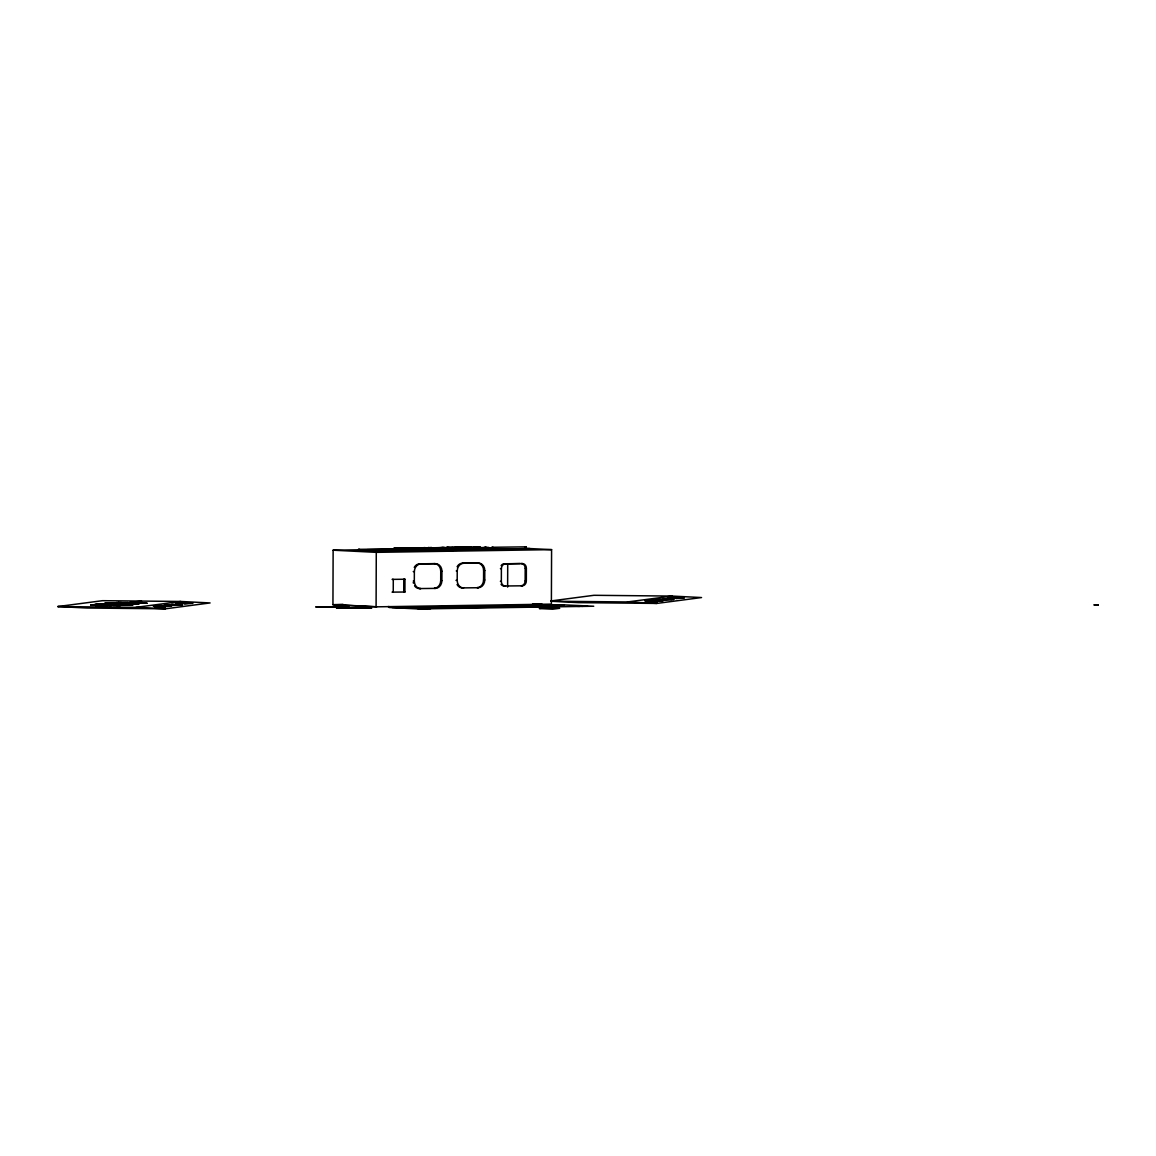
<?xml version="1.0" encoding="UTF-8"?>
<svg xmlns="http://www.w3.org/2000/svg" width="1156" height="1156" viewBox="0 0 1156 1156"><rect width="100%" height="100%" fill="white"/><g stroke="black" fill="none" stroke-linecap="round" stroke-linejoin="round"><path stroke-width="1.5" d="M524.622 548.291L551.585 549.635L551.383 604.126L376.09 606.842L332.942 604.689L333.13 550.198L358.172 549.808M392.737 548.912L358.505 549.36L358.49 551.181L359.632 551.239L392.722 550.718L392.737 548.912L391.595 548.854L391.595 550.661M359.632 551.239L359.632 549.418L358.505 549.36M376.09 606.842L376.278 552.351L333.13 550.198M395.569 548.262L395.049 550.155L393.95 550.126L394.08 548.204L398.228 548.291L398.069 550.126L397.635 548.291L395.323 548.219M394.023 550.126L394.08 548.204M394.601 550.213L394.398 548.262M397.447 548.276L397.433 550.097M400.034 550.169L397.823 550.14L397.924 548.262M400.106 550.357C398.083 551.166 398.589 547.713 397.635 548.291M403.863 550.343C401.623 551.846 395.916 548.84 400.106 548.536M406.796 548.667L410.322 548.999L400.279 548.797L400.279 550.646L399.282 550.617C398.748 546.658 411.377 549.75 409.773 548.695C401.074 548.233 413.588 548.378 409.715 548.58M399.716 550.169L399.716 548.349L397.866 548.334L412.215 548.06L411.536 550.762L411.724 548.132L414.44 547.987M399.947 550.111L399.947 548.291C404.441 547.221 405.915 551.571 400.511 550.357M400.092 550.646L399.716 548.349M399.282 550.617L400.915 550.588L401.074 548.753M394.384 550.083L401.276 550.083L401.291 548.276M400.251 550.574L401.479 550.588L401.522 548.276M401.479 550.588L402.62 550.646L402.216 548.421L405.669 548.508L400.525 548.536M401.074 550.574C403.617 551.152 402.057 545.43 401.276 550.083M402.172 550.603L402.779 548.45M402.461 550.545L402.895 548.204M412.215 548.06L410.207 548.031L410.134 550.646L403.473 550.545L403.487 548.247M416.724 548.204L407.476 548.175L407.273 550.632L404.412 550.357L404.383 548.016L399.701 548.089L404.311 548.334L403.791 550.256L405.669 550.328L402.808 550.357M404.297 550.14L404.123 548.031L402.591 548.117M404.73 550.27L404.73 548.45M405.583 548.204L405.626 550.603L404.932 548.753M404.918 592.017L404.961 579.243L403.791 579.185L403.747 591.944L404.918 592.017L392.072 592.132L393.242 592.19L393.286 579.431L392.115 579.373L404.961 579.243M405.308 550.357L405.424 548.522M410.438 550.82C406.031 552.38 404.773 546.904 409.571 548.031C414.397 550.01 404.455 552.929 405.958 548.854M406.522 548.421L406.406 550.632M406.768 550.429L406.898 548.392L406.984 550.256L410.929 550.545L410.655 548.247L410.004 550.588L410.496 548.06M407.663 550.718L407.765 547.987L407.779 550.718M407.924 550.343L407.952 548.175L409.47 548.247M400.438 549.967L412.172 549.88L406.233 549.996L408.169 550.068L408.4 548.016M406.926 549.996L408.632 549.981L408.502 548.161M408.747 550.603C409.759 544.635 407.562 551.455 410.64 550.429M409.21 550.386L409.354 548.291L413.212 548.204L413.01 550.357L408.964 550.155L412.721 550.097M409.412 550.82L409.571 548.031M409.585 550.487L409.166 548.089M427.98 550.184L431.015 550.14L411.175 550.097L411.059 548.247L413.342 548.117M411.449 550.762L410.842 548.262M411.897 550.747C409.354 547.583 415.004 549.505 413.357 548.681M412.259 550.256L412.374 548.204M412.692 550.314L412.721 548.291L410.669 548.32M412.056 550.747L412.851 550.747L412.894 548.291L416.507 547.958M414.701 548.06L413.588 550.617L413.689 548.204L414.542 548.233L414.657 550.617L420.798 550.372L420.885 548.305L423.327 548.681L412.071 548.927M410.38 548.392L408.964 548.334L413.993 548.594L413.834 550.502L413.877 547.944M413.024 550.357L413.978 550.415L414.123 548.276M419.556 588.563L420.726 588.621A7.63 6.43 -87.1 0 1 414.325 581.092L414.354 571.642A7.63 6.43 -87.1 0 1 420.813 563.911L435.509 563.695A7.63 6.43 -87.1 0 1 441.924 571.223L441.881 580.659A7.63 6.43 -87.1 0 1 435.422 588.39L419.556 588.563A7.63 6.43 -87.1 0 1 414.57 585.817M430.841 550.516L426.925 550.473L427.908 547.857C431.015 546.875 437.719 548.565 432.257 550.69C427.489 550.733 422.793 550.545 418.024 550.415C408.169 549.534 420.755 546.615 415.683 550.502M413.371 550.487L414.903 550.487L414.701 548.204M415.293 550.646L415.221 548.074M416.709 550.01L415.423 549.938L415.452 547.886L423.226 547.756L423.327 550.502L412.851 550.747M429.757 549.851L415.741 549.707L415.741 547.886M416.319 550.704L416.203 548.522M416.565 550.646C416.059 547.785 418.486 548.435 415.12 548.276M416.724 550.733L416.926 548.638M416.189 550.473L417.027 547.93L415.813 548.132M422.431 550.661C425.697 546.427 415.004 548.71 420.567 548.19C422.793 552.265 414.397 551.311 417.388 548.002M416.594 550.27L417.489 548.276L419.05 548.349M417.75 550.718C416.752 546.528 420.466 547.337 419.122 550.675M417.865 550.097L417.648 547.973M416.897 550.531L418.067 550.559L418.14 548.002L423.125 547.756M418.299 550.097L418.588 548.045M417.157 550.531L418.674 550.559L418.602 547.987L417.027 548.247M416.594 548.45C423.804 548.58 417.056 547.857 420.524 550.791M419.657 550.632L419.512 548.58M419.96 550.762L420.452 548.681L418.891 548.825M420.394 550.791L420.206 547.8L418.934 547.771M421.853 549.996L421.145 547.785M419.614 549.981L428.168 550.27L421.391 550.155L421.405 548.334L422.807 548.421L422.359 550.357M421.463 550.603C420.22 545.155 433.327 549.086 418.602 547.987M421.752 550.184L421.868 548.175M422.186 550.646L422.012 547.857M422.807 550.545L422.619 547.944L421.478 547.872M423.327 550.502L422.995 547.756M423.11 550.357L423.486 547.944M426.723 548.594L425.986 550.661L423.905 550.733L423.963 548.681L433.934 548.898L424.469 548.132L429.772 548.031M424.498 550.559L424.411 548.508L422.316 548.32L428.168 548.45L424.411 548.508M424.946 550.256L425.74 548.378L417.75 548.233M425.22 550.574L425.105 548.522M426.376 550.4L425.581 548.493L432.604 548.435L430.35 548.493M426.867 550.661C426.174 543.927 428.587 555.415 426.304 548.363M430.35 550.314C436.722 549.187 424.281 551.874 426.665 548.334M427.315 550.675C428.717 541.991 430.942 554.056 423.833 550.487M427.547 550.675L427.604 547.886L425.928 547.843M432.864 548.132C432.922 548.652 435.696 547.193 433.876 550.718C431.333 551.383 425.018 550.574 428.934 547.814M428.182 550.675C427.778 546.586 426.68 548.363 431.116 547.987C431.911 545.357 427.301 553.84 428.471 548.233C427.922 548.941 433.529 546.224 429.873 550.704M431.723 550.545L428.804 550.27L428.703 548.103M428.992 550.516L429.31 548.161M429.7 550.111L429.772 547.901L445.277 548.19M431.535 549.794L430.148 549.721L430.148 547.901M430.451 550.502L430.35 547.93M430.639 550.184L430.726 547.901M430.87 550.661L431.029 547.973L432.792 548.247M431.101 550.69L431.824 547.987M429.613 550.314C433.659 551.022 432.272 549.114 431.694 547.944M436.592 549.981C435.971 549.23 432.33 552.091 431.679 547.93M432.358 550.285L434.15 550.4L431.809 550.415L431.795 548.464L434.165 548.58L432.358 548.464M432.532 550.299L432.532 548.479M433.688 550.429L433.688 548.609M436.361 550.039L435.971 547.872L443.355 547.554L433.486 547.785L434.829 547.828L434.251 550.646L434.223 547.814L435.725 547.843M434.251 550.646L434.468 547.828M436.982 549.953C433.702 551.036 436.13 546.542 432.503 548.016M435.321 549.953C432.214 546.933 439.02 548.276 435.985 547.857M428.847 549.779C424.454 549.346 439.323 551.239 435.133 548.016M437.893 548.349L434.887 548.522L440.407 548.681L440.32 550.502L435.696 550.328L435.826 547.814M439.323 547.713L437.662 547.756L437.575 550.458L436.159 550.4L436.274 547.742L458.079 548.219M438.904 549.721C443.875 551.6 435.812 543.985 438.312 550.458C433.832 551.383 440.494 546.412 435.321 548.132M436.477 550.516L437.575 548.175L452.039 548.276L439.222 547.814M438.861 550.242L445.262 550.01L437.445 550.328C435.798 547.279 443.239 548.782 439.164 547.987M435.899 549.981L437.792 550.054L438.5 547.698L438.529 550.256M438.312 550.473L438.413 548.291M442.806 549.981C436.852 550.617 439.555 549.172 439.425 547.814M439.511 550.039L439.569 547.901L440.638 548.031M435.422 588.39L434.251 588.332A7.63 6.43 -87.1 0 0 440.711 580.601L440.739 571.165A7.63 6.43 -87.1 0 0 434.338 563.622L419.642 563.853A7.63 6.43 -87.1 0 0 414.253 567.394M439.15 549.808C439.887 551.311 443.832 546.976 441.159 548.276M441.187 550.155L441.187 548.349L438.543 548.435M441.867 550.227C442.95 545.935 440.971 552.915 446.606 550.328C448.889 550.4 447.762 550.256 446.144 550.372C454.756 545.748 440.927 548.464 443.297 547.568M447.805 550.386C437.271 551.253 452.227 545.704 439.742 547.901M443.875 550.328L443.846 548.392L441.187 548.421M443.095 550.184L445.696 550.328C439.453 548.912 451.447 547.915 446.418 548.551M444.757 550.299L444.352 548.493L447.82 548.58M444.569 550.357L444.641 548.479L447.921 548.536M446.91 550.328L446.924 547.554L450.161 547.8M447.025 550.328L446.967 547.539M447.256 550.314L447.343 547.482L452.834 547.554M447.488 550.386L447.43 547.958L448.658 547.973M447.907 550.357L447.907 547.756L448.138 550.357M473.657 548.002C481.517 547.987 471.229 548.233 463.758 547.612C477.327 549.273 464.365 550.4 458.73 550.054C455.58 549.143 448.282 552.207 449.077 547.51L451.071 547.51M448.022 550.097C453.383 552.366 453.99 543.45 450.363 549.779L443.658 549.75L450.883 549.938L448.976 549.953M456.967 550.01L450.58 550.14L450.305 547.915L450.291 549.736L455.478 549.996L453.875 550.025M451.013 549.953L450.508 547.785M475.521 548.132L483.656 548.146L451.042 547.655L451.071 550.198L451.548 548.204M451.201 550.213L451.505 547.857L457.935 547.93M451.75 550.111C453.109 544.259 465.348 551.499 453.557 550.14M455.32 550.184C452.993 550.805 450.609 549.447 453.614 548.247M454.322 550.14L454.322 548.32L448.022 548.276M462.429 587.898L463.599 587.956A7.63 6.43 -87.1 0 1 457.198 580.428L457.227 570.977A7.63 6.43 -87.1 0 1 463.686 563.247L478.382 563.03A7.63 6.43 -87.1 0 1 484.783 570.558L484.754 579.994A7.63 6.43 -87.1 0 1 478.295 587.725L462.429 587.898A7.63 6.43 -87.1 0 1 457.054 584.517M457.126 550.01L459.264 550.068C457.675 547.453 463.296 547.034 461.721 549.924M459.524 548.956L459.597 547.135L456.75 547.178L473.44 547.626L469.524 547.583M459.828 548.956L459.842 547.135L458.397 547.149M459.351 549.924L461.36 549.909L461.186 547.987M462.848 549.938L462.689 548.117L457.126 548.19M463.166 549.953L462.848 548.117M468.093 548.132L468.093 549.953C462.068 551.369 462.906 546.427 468.541 548.146C469.741 550.805 464.987 549.909 469.553 549.996M463.527 549.953L462.848 547.901L463.57 547.915M456.288 549.664L464.091 549.924L463.18 548.132M465.377 549.924C465.926 546.094 450.219 548.753 459.756 547.626M467.299 550.025L467.299 548.204L469.553 548.175M480.13 549.924L480.434 548.117L480.491 549.924L470.622 550.025L470.709 548.219L475.391 548.132M471.012 549.996L471.735 548.175M470.622 550.025L471.489 549.967L471.431 548.146M463.758 549.664L462.834 549.707L471.836 549.909L471.836 548.089L473.772 547.958M471.937 549.981L473.093 549.953L472.876 547.958M480.043 549.895C490.664 549.664 468.7 551.181 474.032 547.93M473.425 549.924L473.223 548.103M475.665 548.97C473.96 546.08 479.379 547.785 475.766 547.164M477.833 549.953L477.804 548.103L479.697 548.074M478.122 549.967L478.122 548.161M478.338 549.981L478.338 548.161M478.714 549.953L478.671 548.074M479.278 549.924L479.278 548.117M483.078 549.981L483.078 548.161M483.324 550.025L483.526 548.132M478.295 587.725L477.125 587.667A7.63 6.43 -87.1 0 0 483.569 579.936L483.613 570.5A7.63 6.43 -87.1 0 0 477.211 562.972L462.501 563.189A7.63 6.43 -87.1 0 0 457.111 566.729M487.081 547.554C485.072 546.355 482.11 549.432 484.581 549.794M484.436 549.779L484.581 547.987L478.974 547.742M483.916 549.432C485.636 549.562 486.127 546.297 483.988 547.641M485.563 547.655L486.69 547.684L486.69 549.505L485.563 549.476L485.419 547.496L489.219 547.641L489.219 549.447L485.231 549.317L485.491 547.496L481.532 547.756L484.162 547.93M485.795 549.302L485.795 547.496M486.546 547.669L486.127 549.476L486.17 547.539M488.815 549.447L488.829 547.626M489.219 549.447L488.872 547.597L487.384 547.554M526.226 546.846L491.994 547.294L491.994 549.114L526.226 548.652L526.226 546.846L525.099 546.788M493.121 549.172L493.135 547.352L491.994 547.294M504.175 586.005L505.345 586.063A4.768 4.017 -87.1 0 1 501.343 581.352L501.386 568.68A4.768 4.017 -87.1 0 1 505.418 563.853L522.368 563.593A4.768 4.017 -87.1 0 1 526.37 568.304L526.327 580.962A4.768 4.017 -87.1 0 1 522.281 585.803L504.175 586.005A4.768 4.017 -87.1 0 1 501.054 584.286M507.629 587.075L507.715 563.969M522.281 585.803L521.11 585.745A4.768 4.017 -87.1 0 0 525.156 580.904L525.2 568.246A4.768 4.017 -87.1 0 0 521.544 563.55L522.368 563.593M137.261 603.562L138.662 603.446L131.871 603.215M472.992 549.924L474.466 549.866L468.007 549.707M115.73 603.533L123.302 603.504M115.976 604.155L132.998 603.952M124.949 604.877L131.437 604.761L103.028 604.863L111.915 604.718M122.955 603.764L105.109 602.912L117.233 602.811M125.542 604.646L116.785 603.692L118.548 604.415M104.387 604.285L116.481 603.62M465.492 548.016L463.599 547.944M129.414 604.472L131.957 604.516L115.181 605.094M98.404 604.906L102.841 604.863L100.269 604.834M108.028 605.152L90.703 605.079L103.202 605.108M408.111 548.219L406.291 548.19M451.375 547.482L458.368 547.323M472.631 547.857L474.292 547.742L471.576 547.525M119.53 603.302L121.886 603.475L107.71 603.114M436.708 550.285C437.243 550.039 433.009 550.531 438.24 550.328M114.834 602.984L120.86 603.345M484.537 549.432L485.448 549.317M121.264 603.909L109.314 602.767L110.297 602.811M120.137 603.302L118.36 603.259L139.009 603.981L125.065 603.316M473.266 549.924L474.336 549.866M462.689 547.525L460.088 547.669L463.137 547.843M130.137 604.588L127.218 604.978L132.55 604.285M439.092 549.534L437.951 549.476L439.815 549.779L425.914 549.707L427.373 549.678M105.933 602.84L107.465 603.013M106.655 602.926L108.91 602.926M107.739 603.865L104.95 603.707L123.822 604.415L120.918 604.285L122.088 604.357M92.74 604.805L96.107 604.891L91.555 604.848M110.817 603.88L99.893 604.082L104.17 604.082M448.904 549.664L446.924 549.375M108.303 605.123C118.447 605.498 98.708 604.819 103.737 604.776M116.236 603.446L124.79 603.201L117.609 602.883M118.663 605.195L116.958 605.137L124.429 604.877M115.976 603.678L117.594 603.822L110.846 603.085M119.241 603.938L120.672 603.851L119.791 603.865M440.985 550.155L442.719 549.996M122.55 602.984L124.154 602.941M471.504 547.641L457.371 547.409L461.793 547.453M108.346 604.559L110.398 604.14L103.318 604.602M138.055 602.97L124.371 603.172L137.795 603.042M111.857 603.62L106.641 603.374L116.395 603.316M130.614 603.967L133.894 604.27L123.837 604.313L130.686 604.328M128.88 604.559L122.825 604.01L132.926 604.227M123.981 604.039L129.284 604.198M121.886 602.637L138.359 603.186L126.611 603.244M108.693 603.649L107.407 603.837L111.352 603.591L105.528 603.909M424.96 548.435C420.524 550.617 427.792 550.285 423.862 550.083M109.473 603.764L107.898 603.432L110.456 603.36M467.79 547.756L466.273 547.742L472.24 547.727M556.614 606.091L425.74 608.331M440.624 547.641L439.367 547.944M478.454 547.742L473.685 547.669L480.029 547.944M121.828 603.837L123.706 603.822L122.681 603.909M116.034 603.143L118.447 603.013M415.423 549.938L417.374 549.808M103.52 604.805L99.748 604.212L100.514 604.14M96.107 604.631L99.127 604.704M406.695 548.623L403.747 548.536M432.749 549.721L438.962 550.01L438.124 550.155M471.041 548.06C466.547 548.002 453.629 547.106 470.897 547.93M453.282 547.38L456.996 547.221M408.689 550.227L416.507 549.779M112.912 603.418C108.707 603.967 117.247 603.201 110.803 603.114M427.084 548.638L431.911 548.623M95.962 605.123L101.107 604.993M440.393 548.32L441.086 548.305M538.739 604.082L536.384 604.024L541.918 604.024M641.089 603.157L649.094 602.955M126.885 603.36L129.197 604.212L125.715 604.212M132.492 602.695L127.94 602.926L129.27 602.941M128.836 603.894L130.397 603.894M427.431 550.025L431.405 550.184M107.19 603.865L105.124 604.155L114.69 604.227L105.745 604.14M137.029 602.738L132.203 602.594L134.183 602.695M95.486 605.065L92.191 605.108M123.157 604.949L113.172 604.082M121.828 604.01L121.091 604.039M110.268 605.094L117.854 604.891C104.849 604.27 122.29 605.123 118.36 605.05M119.487 604.834L109.04 604.429M57.8 606.553L102.494 600.687L180.726 601.467L210.089 602.941L165.395 608.807L87.162 608.027L57.8 606.553L136.018 607.348L165.395 608.807M100.745 605.065L106.627 605.152M130.05 602.276L141.523 601.236M106.511 605.657L98.072 606.77L107.494 605.701L96.02 606.741L96.988 606.799M128.157 603.157L124.27 602.897M132.998 603.562L136.654 603.475L135.541 603.259M136.018 607.348L180.726 601.467M158.097 607.117L155.121 607.507L164.976 607.464L157.635 607.175M160.337 607.767L164.976 607.464M551.051 600.932L593.953 595.297L672.185 596.077L701.548 597.551L656.839 603.418L578.621 602.637L550.979 601.25M551.036 601.192L627.477 601.958L672.185 596.077M649.556 601.727L646.58 602.117L656.435 602.059L649.08 601.785M651.796 602.377L656.435 602.059M654.209 603.288L657.085 602.912L646.594 602.84M479.596 547.51L476.633 547.467L480.737 547.453L466.634 547.323L467.371 547.294M107.479 603.143L106.063 603.519M114.617 603.721L115.947 603.562L112.898 603.663M408.502 549.967L406.464 549.996M137.029 602.912L141.812 602.97L131.712 602.608M130.368 603.735L129.66 603.837L133.532 603.909L129.833 603.605M448.311 547.93L445.248 548.031M468.31 549.736L474.018 549.75M426.188 548.695L429.497 548.493M122.709 604.935L126.51 604.617L123.36 604.444M125.831 604.299L123.851 604.429L127.319 604.415L125.036 604.386M94.402 604.631L99.011 604.689M114.892 603.273L113.779 603.533M123.36 604.155L118.288 604.328L124.472 604.79M125.469 603.591L127.001 603.504M111.698 604.285L118.071 604.4L113.924 604.082M434.338 548.811L431.188 548.681M110.499 603.49L107.898 603.432M137.737 603.562L130.628 603.1L133.229 603.042M472.963 549.765L473.815 549.779M115.456 604.848L119.617 604.675M428.038 547.987L428.862 547.958M109.184 604.212L105.875 604.14L115.513 604.082L109.69 603.88M102.581 604.675L97.075 604.675L112.002 604.472M101.237 604.53L115.499 604.602L114.617 604.501M104.372 604.501L110.615 604.79M119.126 604.646L122.435 604.747M452.776 547.641L447.632 547.554M99.763 604.53L96.006 604.198L99.243 604.155M112.623 604.472L114.603 604.516L112.277 604.501M420.914 550.328L419.18 550.603M108.563 603.981L107.306 604.01L109.661 604.097L99.864 604.227M93.318 604.906L91.685 605.123M118.866 604.256L122.478 604.313M111.915 605.238L107.681 605.383L111.641 605.426M437.575 550.458L436.535 550.516M101.627 605.253L100.052 605.195L106.497 605.267L101.786 605.209M434.772 547.944L435.595 548.045M457.241 547.554L452.112 547.8M434.699 549.779L435.682 549.866M99.98 604.891C96.237 604.646 104.632 604.776 106.265 604.906C109.502 605.036 104.56 604.906 106.525 604.949M119.776 603.418L114.69 603.056L121.9 602.681L119.632 602.681M123.345 604.978L116.713 604.559L117.912 604.646M449.482 547.684L451.042 547.655M465.319 547.525L463.209 547.568L465.145 547.886M450.305 549.606L451.938 549.577M115.73 603.562L115.123 603.692M131.163 603.446L129.458 603.591M483.685 549.476L487.081 549.375M116.164 604.472L117.247 604.444L115.499 604.082M410.857 548.623L409.932 548.551M410.842 550.429L409.918 550.357M108.664 603.432L113.577 602.854M459.048 547.294L459.842 547.135M132.492 602.681L134.428 602.782M118.62 604.285L117.305 604.183M103.231 605.065L104.777 605.094M446.837 549.692L447.704 549.866M115.499 604.602L104.994 604.371M131.495 603.519L134.746 603.432M135.498 603.056L139.587 603.1L134.241 603.215M439.771 549.548L435.22 549.649M120.701 602.623L123.808 602.926L116.843 602.941L123.389 602.926M113.071 605.137L116.366 605.267L113.909 604.877M452.415 548.276L453.571 548.32M115.181 603.779L114.661 603.793M121.539 603.129L120.585 603.157M116.958 603.909L116.178 603.909L116.944 603.779M116.944 604.602L115.123 604.501L116.568 604.299M411.363 550.747L414.224 550.661M460.204 547.901L460.883 547.944M131.495 603.605L129.125 603.62M112.016 603.894L110.384 604.487L112.233 604.516M129.703 604.776L130.527 604.704L119.704 604.834M119.357 604.834L117.045 604.733M120.282 603.201L143.763 603.201M180.596 602.825L175.885 603.49L192.922 603.316L180.683 602.811L183.125 602.796M672.055 597.435L667.315 598.057L684.381 597.927L672.142 597.421L674.584 597.406M109.343 604.01L110.369 603.851M126.033 603.172L122.305 602.767L125.744 602.637M124.183 603.605L132.16 603.259M124.053 603.764L123.316 603.75L125.686 603.851L120.354 603.577L128.013 603.75M427.677 549.649L430.148 549.721M109.271 603.042L111.713 603.446L110.239 603.533M105.572 603.721L106.93 603.764L105.629 603.721M127.752 604.212L132.261 604.183M133.2 602.579L136.365 602.594L131.004 602.811M126.582 604.212L131.856 604.053L130.7 604.198M418.226 548.739L415.683 548.695M436.347 549.678L434.627 549.635M125.238 602.738L135.035 603.129M138.315 603.288L143.301 603.215M117.421 604.097L119.964 604.198M129.819 603.735L130.44 603.981M471.937 548.175L473.107 548.132M113.216 602.999L113.837 603.042M115.21 603.316L113.852 603.201M426.521 550.155L425.654 550.328M113.866 603.707L112.724 604.068M109.199 605.426L115.369 605.224M126.336 604.487L122.955 604.761L132.824 604.819M416.695 550.545L415.929 550.559M115.701 603.1L114.213 602.753L116.409 602.84M126.568 602.724L123.75 602.753L128.359 602.71M129.66 603.389L122.218 603.1M114.198 604.501L117.291 604.993M137.969 603.923L136.119 603.909M120.513 605.339L119.371 605.05M120.123 605.311L124.631 605.166M421.391 550.155L417.75 550.039M416.767 548.638L415.943 548.739M437.56 548.305L433.89 548.45M123.128 604.183L118.129 603.071L119.574 603.201M106.598 604.805L114.242 604.92M112.305 605.311L105.196 604.776L108.505 604.79M125.498 604.386L126.336 604.371M424.194 548.45L423.024 548.479L423.573 550.4M412.88 550.097L415.206 550.227L414.079 550.14M422.576 549.967L426.318 549.924L424.108 550.083M437.243 549.692L438.543 549.519M423.905 550.733L425.986 550.661M129.4 603.244L133.894 603.201M128.836 604.241L130.527 604.198M410.308 550.097L412.634 550.025M112.941 602.999L114.935 602.811M107.479 604.617L105.774 604.617L106.786 604.444M541.022 604.053L539.982 604.082M464.047 547.539L463.31 547.539L464.799 547.655M107.277 603.143L109.502 603.23L106.641 603.374M107.811 604.111L108.722 604.082M137.954 603.316L146.277 603.172L140.729 602.97M92.335 605.094L90.703 605.079M461.143 547.583L460.334 547.568M459.828 547.915L456.866 547.987L457.718 548.103M453.889 548.219L455.478 548.175L449.626 547.973M450.016 549.678L460.883 549.765M484.35 549.447L486.084 549.476M103.231 604.285L96.324 604.371L100.023 604.646M136.047 603.49L131.596 603.548M426.521 547.756L424.295 547.828L426.94 547.814L424.917 547.828L426.203 547.771M449.005 549.895L446.519 549.938M108.996 604.097L107.551 604.227M100.818 604.4L103.78 604.487M439.323 549.534L437.56 549.678M453.614 550.068L452.531 550.097M126.148 602.738L123.071 603.143M400.279 548.825L399.297 548.797M425.292 549.866L421.478 549.692L422.547 549.736M440.523 549.808L443.817 549.909M114.762 603.042L115.499 602.84M124.154 603.981L127.709 603.938M124.458 603.374L126.018 603.461M450.883 548.117L448.99 548.146L449.8 548.175M445.248 549.808L447.415 549.851M126.307 602.724L128.041 602.71M126.654 602.637L127.608 602.681M129.125 603.403C114.039 602.825 149.977 602.522 135.888 603.909M105.543 604.053L103.578 604.082M112.522 603.432L111.207 603.1M105.182 604.357L106.323 604.342M431.044 549.967L430.032 549.895L432.012 549.721M448.037 550.083L445.624 549.981L450.609 550.097M125.498 602.811L123.837 602.84M130.455 602.883L128.287 602.926L129.472 602.926M126.018 602.941L129.891 603.042M105.124 604.155L107.205 604.545L105.528 604.588M111.771 604.863L110.571 604.863L111.554 604.993M453.282 547.742L459.467 547.539M429.266 548.406L432.171 548.406M439.164 548.522L438.514 548.522M444.959 548.551L443.095 548.363M406.883 550.213L409.022 550.386M446.606 549.562L448.976 549.49M451.042 549.461L452.516 549.432M113.418 602.854L109.271 602.897L110.456 603.071M106.858 603.36L109.517 603.288M110.095 603.923L111.872 604.053L110.571 603.923M464.495 547.395L466.822 547.352M439.15 548.681L435.711 548.508L439.352 548.681M399.441 550.083L403.589 550.256M437.445 550.328L436.867 550.299M124.371 603.172L125.859 603.129M107.566 603.851L106.887 603.764M118.866 603.634L119.733 603.649L118.201 603.735M104.141 604.848L110.875 605.036L109.112 605.007M115.268 605.267L110.586 604.863M482.731 547.626L485.332 547.641M419.859 549.664L423.212 549.577L420.206 549.62M452.776 549.461L450.493 549.49M134.732 602.695L136.061 602.695M96.324 604.545L92.032 604.877M468.267 607.565L471.778 607.391L436.78 607.276L453.571 607.796M511.125 606.9L514.651 606.727L479.596 606.64L496.43 607.131M433.89 547.828L432.604 547.886L433.991 547.785M417.273 548.58L432.59 548.869M367.117 549.678L393.95 549.259M402.895 549.114L406.479 549.071M442.257 548.508L456.403 548.406M465.507 548.146L492.34 547.742M354.704 551.282L458.455 549.664M483.497 549.288L530.012 548.565M376.278 552.351L551.585 549.635M501.126 565.602A4.768 4.017 -87.1 0 1 504.247 563.796L520.128 563.55M109.748 602.854L111.121 602.796L109.531 602.767M113.519 603.143L112.363 603.186L113.447 603.345M125.383 602.753L127.435 602.767M114.791 605.079L113.375 604.631L118.938 604.819M332.942 604.689L343.26 604.53L335.963 604.718M320.01 607.218L344.994 606.828M340.254 608.244L367.81 607.81M564.374 604.776L389.066 607.492L418.429 608.952L593.736 606.235L563.709 604.863L392.086 607.521L430.596 608.706M585.745 605.961L574.431 606.134L579.604 606.394M404.051 550.213L399.687 549.895L400.843 550.068M402.649 550.574L404.932 550.574M110.311 603.302L111.048 603.302M124.761 603.143L125.571 603.157M142.795 603.157L141.841 603.244M103.505 604.646L102.768 604.646L106.554 604.212M132.926 604.819L131.712 604.834M537.497 606.452L523.422 605.99L556.643 606.062M431.665 549.736L430.697 549.88L431.752 549.938M444.901 550.068L446.115 550.054M117.074 602.536L121.51 602.883M120.383 602.666L121.019 602.666M131.351 602.84L130.411 602.84M96.772 604.588L98.173 604.733M97.22 604.602L100.138 604.53M110.254 604.313L113.866 603.967M129.848 604.487L130.325 604.27M97.292 605.094L97.003 605.137M451.505 547.857L448.904 547.843M427.691 550.357L426.867 550.357L429.281 550.415M118.201 602.565L120.21 602.594M130.83 603.071L132.694 603.186M110.962 604.516L111.727 604.501M130.223 603.909L135.411 603.894M475.477 547.467L473.295 547.482L477.905 547.496M403.328 548.522L400.713 548.536M124.732 602.825L128.966 603.071M134.66 603.374L129.978 603.721M133.691 603.331L135.599 603.36M118.476 603.851L120.643 603.851M115.456 604.79L113.591 604.631M118.577 604.79L116.799 604.718M111.496 604.891L113.071 604.906M122.709 605.108L121.987 605.065L123.085 604.993M444.641 549.678L439.742 549.721M123.186 603.042L118.808 603.027M118.36 603.663L115.008 603.808M125.585 604.169L120.513 603.678M143.575 603.157L147.246 603.23L146.176 603.172M118.403 604.14L116.424 603.996L118.114 604.183M117.348 605.05L114.921 604.92L115.976 604.978M459.611 547.12L462.212 547.236M437.271 547.756L436.563 547.886M676.029 598.577L682.257 597.912L673.515 597.406M133.489 603.302L132.564 603.302M100.312 604.039L104.936 604.256M105.918 604.068L102.797 604.429M184.584 603.981L190.798 603.302L182.056 602.796M119.776 604.689L123.519 604.747M120.412 604.689L118.75 604.66L121.886 604.761L120.123 604.227M469.235 547.352L467.154 547.38M426.578 547.901L427.604 547.886M412.894 548.291L415.221 548.421L414.079 548.32M106.901 603.042L105.89 603.042M132.463 602.579L133.417 602.666M120.657 603.201L123.244 602.681M126.12 603.374L126.885 603.389M101.786 604.183L104.632 604.588M126.654 604.024L123.576 604.039M106.641 604.545L103.823 604.357L107.248 604.429M110.268 605.094L111.857 605.094L110.701 605.036M477.428 548.103L473.425 548.117M440.32 548.695L439.569 548.681M415.741 549.707L416.377 549.765M440.32 550.502L439.338 550.502M413.588 550.617L414.657 550.617M113.707 603.129L116.987 603.996L116.005 603.938M123.36 603.215L124.313 603.23M128.648 602.926L129.775 603.013M130.7 603.244L129.949 603.259L132.073 603.302M131.827 603.548L135.223 603.634L130.397 603.432M127.232 603.649L128.764 603.692L126.177 603.735M123.186 604.545L119.343 604.415M427.792 547.901L429.772 547.901M407.418 548.19L406.435 548.204L408.747 548.103M413.125 548.32L413.848 548.276M413.848 550.097L411.045 550.068M664.527 600.036L674.092 599.386L655.741 599.502L671.954 599.357L663.241 598.822M652.201 600.267L644.831 600.889L663.154 600.817L652.302 600.267L655.799 600.325M653.53 601.467L661.03 600.802L658.631 600.556M117.767 603.519L120.325 603.49M126.206 603.143L127.897 603.143M117.031 603.345L117.869 603.345M131.033 603.894L132.03 603.909M123.244 604.747L124.92 605.166M173.068 605.426L182.605 604.805L164.282 604.891L180.495 604.747L171.782 604.212M162.071 606.857L169.571 606.192L167.172 605.946M468.556 547.886L469.871 547.8L468.151 547.756M426.911 548.695L427.922 548.695L426.925 548.652M468.541 549.707L469.726 549.721M125.267 603.042L127.68 603.042M104.632 604.66L103.78 604.646M109.647 604.386L108.332 604.386M118.909 604.53L120.918 604.227M114.285 604.487L116.294 604.299L114.502 604.256M112.089 604.949L116.684 605.354M161.031 605.657L153.372 606.293L171.695 606.206L160.857 605.657L164.34 605.715M462.646 547.236L465.984 547.279L461.721 547.221M449.323 549.302L447.343 549.302L449.063 549.331M429.888 549.779L429.382 549.779M117.291 602.854L119.068 603.36M113.404 604.342L110.846 604.285M120.094 604.53L122.695 604.761M123.519 604.386L122.681 604.169M107.421 604.863L106.193 604.863M478.367 547.496L480.52 547.539L476.98 547.482M448.47 547.641L446.924 547.554M457.357 547.742L456.895 547.539M420.307 548.002L426.333 548.103L425.451 548.06M445.262 550.227L444.366 550.227M452.097 550.126L453.065 550.14M439.266 550.343L438.514 550.328M125.816 603.649L124.458 603.548L125.903 603.446M111.698 604.053C110.644 603.707 115.21 604.472 110.543 604.183M116.828 605.412L120.788 605.412L118.577 605.282M482.457 547.626L479.422 547.568M445.58 547.872L448.109 547.771M454.467 547.843L455.796 547.8L453.484 547.742M439.627 549.721L438.572 549.707L439.425 549.635M649.282 602.955L651.594 603.027L646.623 603.042M125.729 604.458L128.446 604.53M112.479 604.863L113.23 604.877M117.406 605.368L119.819 605.354L115.86 605.368M424.136 549.765L425.148 549.779M126.307 602.926L125.932 602.999M122.839 602.897L119.993 602.84L120.773 602.868M115.658 602.811L116.929 603.056M135.064 603.446L136.538 603.49M116.958 605.137L118.187 605.18M448.022 547.641L445.956 547.655L449.077 547.51M421.145 549.981L418.458 549.967L419.498 549.967M396.913 550.068L395.309 550.039M128.836 603.446L131.033 603.461M134.515 603.215L135.151 603.244M101.988 604.14L102.783 604.155M102.797 604.01L103.375 604.183M108.014 604.834L108.476 604.935M118.013 605.079L119.285 605.094M443.499 548.45L446.332 548.45L445.262 548.421M445.103 548.406L444.381 548.406M413.776 550.01L417.345 550.227M127.55 603.389L122.681 603.288M136.726 603.331L137.607 603.316M129.515 603.49L127.117 603.461M112.696 603.894L118.317 603.967M119.227 604.183L117.854 604.747M123.894 604.241L120.975 604.111M101.584 604.848L102.609 604.299M107.176 604.906L104.589 604.92M114.661 605.354L117.666 605.426M115.643 605.397L112.811 605.339L114.56 605.383M94.546 605.224L92.567 605.137M469.553 547.352L472.154 547.756M446.274 548.233L448.051 548.262M110.369 603.548L109.387 603.519M121.149 604.472L120.253 604.444M109.719 605.18L112.97 604.183M476.575 547.698L475.824 547.684M470.304 548.016L468.31 547.915M445.522 550.242L443.817 550.27M431.795 550.545L432.633 550.559M132.868 602.782L136.87 603.331M136.972 602.97L134.009 602.883M124.443 604.501L118.389 604.299M105.514 605.224L100.052 605.195M107.653 604.689L108.433 604.704M455.898 548.161L456.981 548.19M415.452 547.886L416.377 547.944M425.148 548.045L424.093 548.016M424.425 548.32L422.865 547.944M400.568 548.522L398.777 548.479M437.56 549.707L438.774 549.721M424.411 550.14L423.255 550.068M142.607 603.259L142.217 603.027M126.264 603.851L127.781 603.634M119.574 604.342L120.701 604.386M117.724 604.313L112.782 604.241M124.284 604.631L125.094 604.646M124.27 604.906L125.412 604.92M466.056 547.554L467.27 547.294M437.488 548.19L436.607 548.175M432.358 548.71L434.064 548.739M97.942 604.487L99.503 604.631M123.909 604.516L125.903 604.949M111.829 605.296L109.415 605.354M423.804 547.973L422.2 548.103M430.841 548.695L427.286 548.768M426.391 548.58L425.581 548.493M469.957 549.822L471.793 549.88M423.79 549.794L417.013 550.054M129.169 603.013L127.016 602.941M132.983 603.591L134.558 603.634M123.678 604.574L122.637 604.574L123.519 604.516M121.033 605.036L121.799 605.05L120.426 605.022M94.301 604.964L96.035 604.92M475.766 547.467L476.937 547.496M444.034 547.915L447.415 548.031M445.089 548.479L443.832 548.45M455.883 550.184L457.733 550.242M431.174 550.502L434.772 550.617M414.903 550.487L416.796 550.372M123.374 604.559L122.695 604.386M114.892 605.209L114.112 605.18M108.635 605.065L109.777 604.689M464.683 547.771L463.715 547.93L465.059 547.987M409.932 550.227L408.964 550.213L410.38 550.213M118.028 603.085L116.366 602.507M120.065 604.357L121.105 604.415M93.564 605.166L96.208 605.253M455.291 548.146L457.675 548.435M131.856 602.637L130.585 602.565L132.752 602.652M116.583 603.172L117.666 603.215M109.242 603.707L110.369 603.562L107.667 603.605M107.898 604.978L109.574 605.455M101.222 605.007L98.246 604.472M119.646 603.461L118.649 603.389M126.394 603.62L124.545 603.562L127.146 603.779L125.628 603.909M423.645 548.349L423.963 548.406M446.202 550.242L444.525 549.967M471.648 547.727L469.928 547.641M487.384 549.36L488.872 549.418M114.242 604.747L115.268 604.79M444.641 548.479L441.852 548.392M434.988 549.822L432.257 549.721M105.326 602.868L107.248 603.013M111.222 603.432L108.202 603.605M424.108 548.262L424.917 548.276L423.284 548.117M410.655 548.609L409.267 548.464M118.158 603.519L118.447 603.475M451.953 548.016L450.739 547.901M482.717 549.678L484.292 549.75M96.006 604.733L99.387 604.559M416.174 548.204L417.489 548.276M433.095 550.559L434.309 550.617M426.737 550.617L428.096 550.661M434.266 549.721L433.413 549.678M107.421 604.01L108.288 604.097M420.148 548.667L419.007 548.594M114.69 603.288L115.745 603.345M449.366 549.418L449.135 547.641M587.653 606.264L582.219 606.019M427.33 608.75L421.897 608.49M138.012 603.418L137.448 603.389M433.384 549.476L453.123 550.458M504.247 563.796L505.418 563.853M477.211 562.972L478.382 563.03M462.501 563.189L463.686 563.247M434.338 563.622L435.509 563.695M525.2 568.246L526.37 568.304M419.642 563.853L420.813 563.911M500.432 568.636L501.386 568.68M483.613 570.5L484.783 570.558M456.273 570.934L457.227 570.977M440.739 571.165L441.924 571.223M413.256 571.584L414.354 571.642M525.156 580.904L526.327 580.962M483.569 579.936L484.754 579.994M500.389 581.309L501.343 581.352M456.013 580.37L457.198 580.428M440.711 580.601L441.881 580.659M413.299 581.035L414.325 581.092M627.477 601.958L656.839 603.418M577.957 606.076L582.884 606.336M538.248 604.328L532.526 604.024M439.468 608.114L420.914 607.955L427.792 608.302M388.055 606.582L389.24 606.64M417.634 608.562L422.561 608.822M334.778 604.66L376.755 606.755M419.296 608.88L420.278 608.923M132.116 602.29L133.084 602.348M118.042 602.594L120.6 602.738M113.144 602.854L115.947 602.825M124.284 603.909L122.637 603.605M108.967 603.923L109.936 603.981M114.169 604.313L113.794 604.111M110.008 604.183L110.832 604.227M95.934 604.212L97.769 604.501M93.968 604.617L94.937 604.66M96.656 604.79L97.48 604.819M91.208 604.863L92.191 604.906M438.269 548.262L436.376 548.219M419.382 548.363L420.567 548.262M413.4 583.13A7.63 6.43 -87.1 0 1 413.256 582.422M336.541 607.969L371.553 608.07L336.541 607.969M432.85 550.039L432.778 550.054M315.92 606.943L349.155 607.073L316.007 606.943M546.398 607.623L539.346 608.547L552.655 609.212L559.706 608.287L546.398 607.623M1094.14 604.92L1098.2 605.022L1094.14 604.92M427.662 548.58L426.882 548.536L427.662 548.58M111.149 602.912L110.225 602.868L111.005 602.984M474.292 547.482L473.498 547.453L474.292 547.482M424.743 548.883C422.171 548.984 428.154 548.797 424.743 548.883M457.718 549.909L456.837 549.895L457.718 549.909"/></g></svg>
